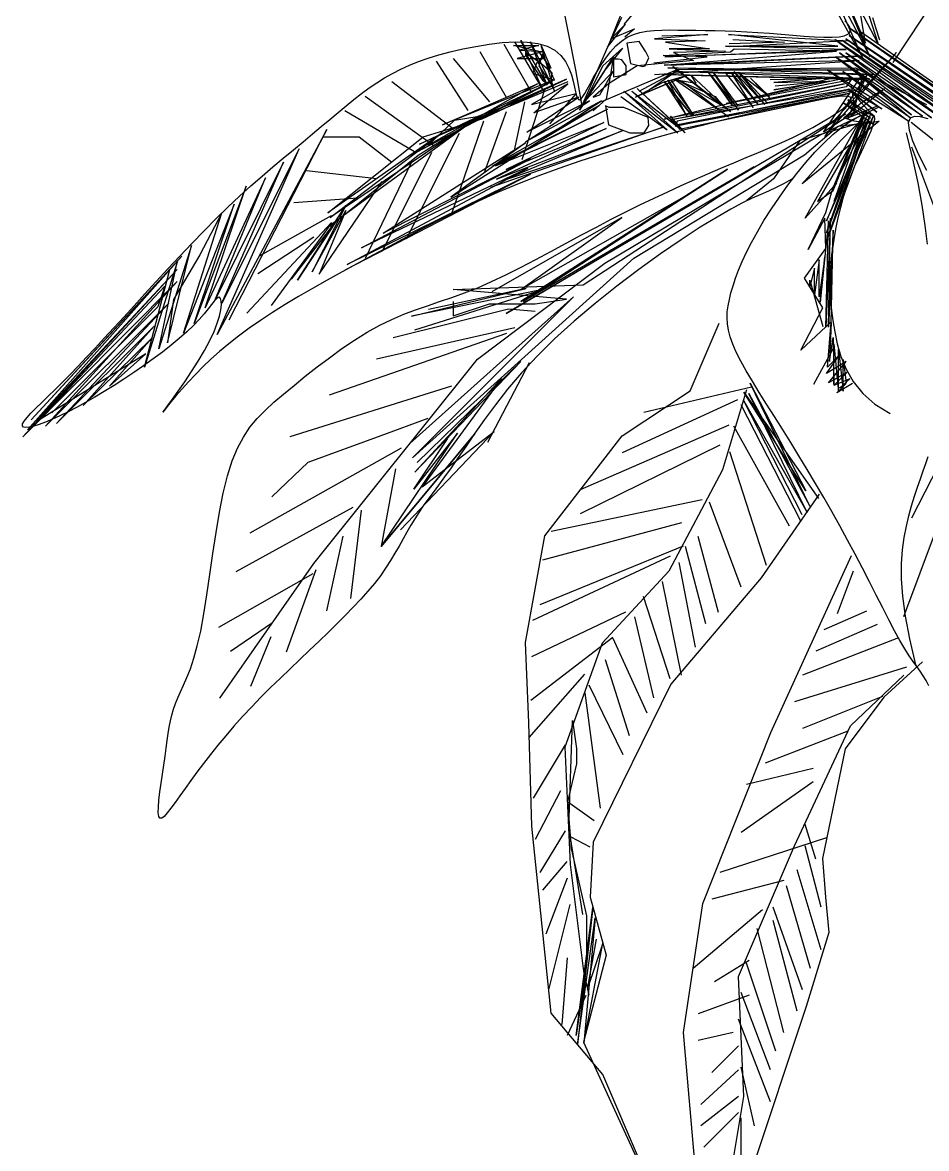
# Model space of a CAD drawing. Header units: millimetres. Extents: x 284148 to 331264, y 78716 to 101523.
# Drawn here: x 327438 to 328313, y 97485 to 98575 of the extents above; entities that cross this region are included whole.
import ezdxf

# ---------------------------------------------------------------- set-up
doc = ezdxf.new("R2010")
doc.units = ezdxf.units.MM

# ---------------------------------------------------------------- blocks, each defined once
blk = doc.blocks.new('A$C3C1D6319')
for p, q in [((722.7, 1275.6), (817.3, 1389.9)), ((953.8, 1242.9), (907.6, 1345.9)), ((907.6, 1345.9), (960.4, 1244.3)), ((960.4, 1244.3), (919.5, 1342)), ((919.5, 1342), (956.5, 1257.5)), ((956.5, 1257.5), (943.3, 1335.4)), ((943.3, 1335.4), (968.4, 1257.5)), ((655.7, 1330.5), (675.5, 1231.4)), ((709, 1258.9), (733.4, 1319.8)), ((904.9, 1330.1), (953.8, 1242.9)), ((983.2, 1238.6), (1042.2, 1327.9)), ((968.4, 1257.5), (940.6, 1310.3)), ((719.9, 1282.2), (706.4, 1253.6)), ((939.3, 1275.7), (936.3, 1278.9)), ((966.4, 1272.2), (963.5, 1282)), ((706.4, 1253.6), (723.9, 1275.8)), ((723.9, 1275.8), (709.6, 1261.6)), ((709.6, 1261.6), (732.6, 1271.1)), ((732.6, 1271.1), (723.1, 1263.1)), ((725.6, 1263.1), (731.6, 1265.9)), ((731.6, 1265.9), (737.9, 1267.8)), ((737.9, 1267.8), (744.6, 1269.1)), ((744.6, 1269.1), (751.6, 1269.8)), ((751.6, 1269.8), (759, 1270.1)), ((803.7, 1265.9), (752, 1261.7)), ((759, 1270.1), (766.7, 1270.2)), ((759.1, 1264.5), (803.7, 1265.9)), ((766.7, 1270.2), (774.7, 1270.1)), ((774.7, 1270.1), (783.2, 1270)), ((783.2, 1270), (792, 1269.9)), ((792, 1269.9), (801.1, 1269.8)), ((801.1, 1269.8), (810.6, 1269.7)), ((810.6, 1269.7), (820.5, 1269.4)), ((820.5, 1269.4), (830.7, 1269)), ((929.7, 1254.6), (823.5, 1265.9)), ((823.5, 1265.9), (941, 1259.6)), ((830.7, 1269), (841.3, 1268.5)), ((841.3, 1268.5), (852.2, 1267.8)), ((852.2, 1267.8), (863.5, 1267)), ((863.5, 1267), (874.8, 1266)), ((874.8, 1266), (886, 1265.1)), ((886, 1265.1), (896.7, 1264.2)), ((935.8, 1264.5), (939.3, 1266)), ((941.2, 1272.8), (939.3, 1275.7)), ((939.3, 1266), (941.3, 1267.9)), ((1184.1, 1105), (940.5, 1272.2)), ((940.5, 1272.2), (1188.8, 1098.3)), ((941.9, 1270.2), (941.2, 1272.8)), ((941.3, 1267.9), (941.9, 1270.2)), ((952.6, 1268.1), (1184.1, 1105)), ((970.2, 1260.3), (966.4, 1272.2)), ((566.2, 1251.8), (578.8, 1254.3)), ((578.8, 1254.3), (591.7, 1256.5)), ((591.7, 1256.5), (604.5, 1258)), ((604.5, 1258), (616.9, 1258.7)), ((606, 1256.4), (632.9, 1209.7)), ((639.9, 1249.4), (615.4, 1255.2)), ((615.4, 1255.2), (639.9, 1255.2)), ((616.5, 1258.7), (644.6, 1210.9)), ((616.9, 1258.7), (628.5, 1258.4)), ((639.9, 1255.2), (621.2, 1250.5)), ((644.6, 1210.9), (622.4, 1259.9)), ((622.4, 1259.9), (648.1, 1216.7)), ((628.5, 1258.4), (639, 1257.1)), ((648.1, 1216.7), (631.7, 1258.7)), ((631.7, 1258.7), (655.1, 1210.9)), ((639, 1257.1), (648.1, 1254.5)), ((655.1, 1210.9), (642.2, 1255.2)), ((642.2, 1255.2), (651.6, 1233)), ((648.1, 1254.5), (655.5, 1250.5)), ((681.6, 1196.4), (709, 1258.9)), ((709.4, 1249.1), (714.5, 1254.7)), ((714.5, 1254.7), (719.9, 1259.4)), ((719.9, 1259.4), (725.6, 1263.1)), ((737.2, 1258.9), (725.2, 1257.5)), ((725.2, 1257.5), (728.7, 1237.7)), ((743.6, 1249), (737.2, 1258.9)), ((752, 1261.7), (800.9, 1259.6)), ((800.9, 1259.6), (762.7, 1258.2)), ((762.7, 1258.2), (805.1, 1251.8)), ((937.5, 1251.1), (820.7, 1254.6)), ((820.7, 1254.6), (929.7, 1254.6)), ((878, 1258.2), (824.2, 1256.7)), ((941, 1259.6), (824.9, 1253.9)), ((827.8, 1261), (878, 1258.2)), ((896.7, 1264.2), (906.9, 1263.5)), ((906.9, 1263.5), (916.1, 1263.1)), ((916.1, 1263.1), (924.1, 1263.1)), ((924.1, 1263.1), (930.8, 1263.5)), ((1061, 1169.9), (926.5, 1260.8)), ((926.5, 1260.8), (1046.3, 1173.2)), ((930.8, 1263.5), (935.8, 1264.5)), ((1186.8, 1089.6), (933.9, 1260.1)), ((933.9, 1260.1), (1061, 1169.9)), ((1189.5, 1093.7), (937.2, 1261.5)), ((937.2, 1261.5), (1186.8, 1089.6)), ((1188.8, 1098.3), (940.5, 1264.8)), ((940.5, 1264.8), (1189.5, 1093.7)), ((532.8, 1242.8), (543.1, 1246)), ((543.1, 1246), (554.2, 1248.9)), ((554.2, 1248.9), (566.2, 1251.8)), ((582.7, 1249.4), (608.4, 1205)), ((644.6, 1249.4), (618.9, 1242.4)), ((621.2, 1250.5), (644.6, 1249.4)), ((643.4, 1236.5), (627, 1248.2)), ((627, 1248.2), (627, 1245.9)), ((627, 1245.9), (643.4, 1221.4)), ((651.6, 1233), (639.9, 1249.4)), ((643.4, 1247), (639.9, 1235.4)), ((655.1, 1221.4), (643.4, 1247)), ((655.5, 1250.5), (661.3, 1245.4)), ((661.3, 1245.4), (665.8, 1239.6)), ((679.2, 1192.4), (712.4, 1244)), ((701.8, 1235.5), (720.9, 1252.5)), ((720.9, 1252.5), (703.9, 1231.3)), ((704.7, 1243), (709.4, 1249.1)), ((712.4, 1244), (705.3, 1203)), ((742.8, 1235.5), (746.4, 1243.3)), ((746.4, 1243.3), (743.6, 1249)), ((751.3, 1238.4), (803, 1244)), ((760.5, 1245.4), (825.6, 1249)), ((803, 1244), (760.5, 1245.4)), ((761.2, 1236.2), (928.3, 1249.7)), ((948.1, 1244.7), (761.2, 1236.2)), ((762, 1244), (937.5, 1251.1)), ((928.3, 1249.7), (762, 1244)), ((805.1, 1251.8), (766.2, 1251.8)), ((766.2, 1251.8), (820.7, 1249.7)), ((766.9, 1236.2), (948.1, 1244.7)), ((820.7, 1249.7), (770.4, 1248.3)), ((770.4, 1248.3), (789.6, 1240.5)), ((825.6, 1249), (829.2, 1251.8)), ((829.2, 1251.8), (912, 1250.4)), ((916.9, 1167), (986.3, 1248.3)), ((986.3, 1248.3), (924.7, 1181.1)), ((1011.5, 1186.6), (927.2, 1244.1)), ((927.2, 1244.1), (1000.8, 1187.9)), ((1020.2, 1185.2), (931.2, 1248.1)), ((931.2, 1248.1), (1011.5, 1186.6)), ((1046.3, 1173.2), (937.2, 1248.1)), ((937.2, 1248.1), (1020.2, 1185.2)), ((506.1, 1232.2), (514.5, 1236)), ((514.5, 1236), (523.3, 1239.5)), ((523.3, 1239.5), (532.8, 1242.8)), ((540.6, 1240), (571, 1192.2)), ((557, 1242.4), (592, 1200.4)), ((618.9, 1242.4), (643.4, 1242.4)), ((637.6, 1237.7), (634, 1228.4)), ((643.4, 1242.4), (637.6, 1237.7)), ((639.9, 1235.4), (651.6, 1217.9)), ((652.7, 1228.4), (643.4, 1236.5)), ((665.8, 1239.6), (669.1, 1233.2)), ((669.1, 1233.2), (671.5, 1226.8)), ((685.5, 1202.3), (701.8, 1235.5)), ((696.3, 1230), (700.3, 1236.5)), ((700.3, 1236.5), (704.7, 1243)), ((735.1, 1235.5), (707.5, 1217.9)), ((716.7, 1241.9), (712.4, 1241.9)), ((712.4, 1241.9), (712.4, 1224.9)), ((720.2, 1241.2), (716.7, 1241.9)), ((724.4, 1235.5), (720.2, 1241.2)), ((724.4, 1227.1), (724.4, 1235.5)), ((728.7, 1237.7), (740.7, 1234.8)), ((789.6, 1240.5), (735.1, 1235.5)), ((740.7, 1234.8), (742.8, 1235.5)), ((752, 1227.1), (950.2, 1240.5)), ((964.4, 1227.1), (764.8, 1233.4)), ((764.8, 1233.4), (953.7, 1231.3)), ((950.2, 1240.5), (766.9, 1236.2)), ((825.6, 1191), (769.7, 1234.8)), ((769.7, 1234.8), (816.4, 1197.4)), ((774, 1232), (946.7, 1233.4)), ((1000.8, 1187.9), (933.2, 1240.7)), ((933.2, 1240.7), (1000.1, 1184.6)), ((946.7, 1233.4), (1015.3, 1198.1)), ((483, 1219.1), (490.5, 1223.8)), ((490.5, 1223.8), (498.1, 1228.1)), ((498.1, 1228.1), (506.1, 1232.2)), ((666.7, 1222.5), (524.3, 1159.5)), ((585, 1184), (666.7, 1222.5)), ((634, 1228.4), (655.1, 1221.4)), ((651.6, 1217.9), (652.7, 1228.4)), ((671.5, 1226.8), (673.2, 1220.6)), ((675.5, 1231.4), (681.6, 1196.4)), ((703.9, 1231.3), (679.2, 1192.4)), ((712.4, 1230.6), (685.5, 1202.3)), ((689.5, 1217.9), (692.7, 1223.7)), ((692.7, 1223.7), (696.3, 1230)), ((699, 1207.3), (712.4, 1230.6)), ((701.1, 1200.9), (774, 1232)), ((712.4, 1224.9), (724.4, 1227.1)), ((783.9, 1226.3), (733.6, 1205.1)), ((737.2, 1210.8), (774, 1230.6)), ((774, 1230.6), (742.1, 1208.7)), ((742.1, 1208.7), (783.9, 1226.3)), ((955.9, 1222.1), (759.8, 1227.1)), ((759.8, 1227.1), (960.1, 1222.8)), ((759.8, 1219.3), (783.9, 1226.3)), ((761.2, 1183.9), (926.1, 1224.2)), ((960.1, 1222.8), (770.4, 1229.9)), ((770.4, 1229.9), (964.4, 1227.1)), ((823.5, 1186), (771.2, 1222.1)), ((771.2, 1222.1), (792.4, 1218.6)), ((783.9, 1226.3), (955.9, 1222.1)), ((792.4, 1218.6), (787.4, 1226.3)), ((787.4, 1226.3), (825.6, 1191)), ((804.4, 1228.5), (827.1, 1197.4)), ((827.1, 1197.4), (806.5, 1226.3)), ((806.5, 1226.3), (833.4, 1192.4)), ((953.7, 1231.3), (808, 1231.3)), ((833.4, 1192.4), (808.7, 1229.2)), ((808.7, 1229.2), (832.7, 1196.7)), ((820, 1229.2), (847.6, 1195.2)), ((933.9, 1222.8), (821.4, 1198.8)), ((821.4, 1198.8), (942.4, 1222.1)), ((847.6, 1195.2), (827.1, 1227.8)), ((827.1, 1227.8), (852.5, 1198.1)), ((852.5, 1198.1), (829.2, 1229.9)), ((829.2, 1229.9), (858.9, 1198.1)), ((858.9, 1198.1), (833.4, 1229.2)), ((833.4, 1229.2), (861.7, 1198.8)), ((861.7, 1198.8), (834.8, 1227.8)), ((834.8, 1227.8), (863.2, 1205.8)), ((863.2, 1205.8), (844.8, 1223.5)), ((844.8, 1223.5), (864.6, 1203)), ((863.9, 1222.1), (920.5, 1223.5)), ((920.5, 1223.5), (867.4, 1219.3)), ((915.5, 1171.2), (953.7, 1227.8)), ((958, 1227.1), (916.9, 1167)), ((998.1, 1181.9), (919.1, 1231.4)), ((919.1, 1231.4), (972, 1193.9)), ((926.1, 1224.2), (933.9, 1222.8)), ((1000.1, 1184.6), (934.5, 1230)), ((934.5, 1230), (998.1, 1181.9)), ((942.4, 1222.1), (937.5, 1215)), ((938.9, 1183.9), (958, 1227.1)), ((953.7, 1227.8), (944.5, 1188.9)), ((468.2, 1208.6), (475.6, 1214)), ((475.6, 1214), (483, 1219.1)), ((497.4, 1220.2), (557, 1174.7)), ((516.1, 1149), (653.9, 1221.4)), ((652.7, 1220.2), (516.1, 1149)), ((524.3, 1159.5), (652.7, 1220.2)), ((638.7, 1217.9), (532.4, 1158.4)), ((653.9, 1221.4), (546.5, 1178.2)), ((546.5, 1178.2), (638.7, 1217.9)), ((573.6, 1180.6), (668.2, 1220.3)), ((645.7, 1213.2), (623.5, 1144.4)), ((667.9, 1217.9), (632.9, 1198)), ((635.2, 1189.9), (667.9, 1217.9)), ((643.4, 1221.4), (646.9, 1219)), ((673.2, 1220.6), (674.5, 1214.9)), ((674.5, 1214.9), (675.5, 1210.1)), ((684.4, 1208.7), (686.8, 1212.8)), ((686.8, 1212.8), (689.5, 1217.9)), ((707.5, 1217.9), (692.6, 1205.1)), ((764.1, 1173.3), (722.3, 1210.8)), ((722.3, 1210.8), (774.7, 1170.5)), ((774.7, 1170.5), (730.1, 1210.8)), ((730.1, 1210.8), (777.5, 1174)), ((733.6, 1205.1), (759.8, 1219.3)), ((777.5, 1174), (735.1, 1213.6)), ((735.1, 1213.6), (781.8, 1170.5)), ((761.2, 1220.7), (788.8, 1186.8)), ((936, 1217.9), (761.2, 1183.9)), ((788.8, 1186.8), (762, 1219.3)), ((762, 1219.3), (783.2, 1186.8)), ((783.2, 1186.8), (764.8, 1221.4)), ((764.8, 1221.4), (789.6, 1187.5)), ((767.6, 1183.2), (936, 1217.9)), ((941.7, 1212.9), (767.6, 1183.2)), ((789.6, 1187.5), (768.3, 1221.4)), ((771.9, 1176.9), (941.7, 1212.9)), ((772.6, 1178.3), (948.1, 1212.2)), ((937.5, 1215), (774, 1181.8)), ((816.4, 1197.4), (774.7, 1221.4)), ((774.7, 1221.4), (810.8, 1205.8)), ((778.9, 1220.7), (823.5, 1186)), ((867.4, 1219.3), (921.9, 1220.7)), ((921.9, 1220.7), (867.4, 1212.2)), ((867.4, 1212.2), (908.4, 1219.3)), ((908.4, 1219.3), (868.8, 1215.7)), ((972, 1193.9), (939.2, 1212.7)), ((939.2, 1212.7), (967.3, 1190.6)), ((974.7, 1213.3), (941.9, 1185.9)), ((942.4, 1217.2), (946, 1191)), ((967.3, 1190.6), (942.6, 1210.7)), ((942.6, 1210.7), (964.6, 1185.9)), ((952.6, 1200), (974.7, 1213.3)), ((453.2, 1196.7), (460.7, 1202.8)), ((460.7, 1202.8), (468.2, 1208.6)), ((471.7, 1206.2), (538.3, 1158.4)), ((580.3, 1186.4), (632.9, 1206.2)), ((625.9, 1200.4), (616.5, 1154.9)), ((700.6, 1201.5), (627, 1161.9)), ((627, 1161.9), (688.9, 1201.5)), ((628.2, 1171.2), (678.4, 1205)), ((688.9, 1201.5), (628.2, 1171.2)), ((632.9, 1198), (676.1, 1208.5)), ((678.4, 1205), (635.2, 1189.9)), ((637.6, 1160.7), (700.6, 1201.5)), ((676.1, 1208.5), (650.4, 1179.4)), ((675.5, 1210.1), (676.4, 1206.5)), ((676.4, 1206.5), (677.3, 1204.1)), ((677.3, 1204.1), (678.3, 1202.8)), ((678.3, 1202.8), (679.5, 1202.6)), ((679.5, 1202.6), (680.9, 1203.6)), ((680.9, 1203.6), (682.5, 1205.6)), ((682.5, 1205.6), (684.4, 1208.7)), ((692.6, 1205.1), (699, 1207.3)), ((705.3, 1203), (692.6, 1191.7)), ((719.5, 1205.8), (764.1, 1173.3)), ((940.3, 1208.7), (771.9, 1176.9)), ((776.1, 1174), (940.3, 1208.7)), ((810.8, 1205.8), (815.7, 1199.5)), ((896.7, 1200.1), (885.3, 1197.8)), ((907, 1202.1), (896.7, 1200.1)), ((916.2, 1203.7), (907, 1202.1)), ((924.2, 1204.9), (916.2, 1203.7)), ((930.8, 1205.7), (924.2, 1204.9)), ((936.1, 1205.9), (930.8, 1205.7)), ((935.2, 1185.2), (952.6, 1200)), ((939.9, 1205.6), (936.1, 1205.9)), ((938.6, 1197.5), (941.4, 1200.5)), ((964.6, 1185.9), (939.2, 1202.6)), ((939.2, 1202.6), (961.3, 1184.6)), ((942.1, 1204.6), (939.9, 1205.6)), ((941.4, 1200.5), (942.6, 1202.9)), ((942.6, 1202.9), (942.1, 1204.6)), ((437.5, 1183.6), (445.5, 1190.3)), ((445.5, 1190.3), (453.2, 1196.7)), ((451.9, 1192.2), (519.6, 1152.5)), ((608.4, 1191), (587.3, 1132.7)), ((698.3, 1196.9), (595.5, 1138.5)), ((595.5, 1138.5), (706.5, 1193.4)), ((706.5, 1193.4), (597.8, 1138.5)), ((937, 1188.8), (608.4, 995.5)), ((637.6, 1160.7), (698.3, 1196.9)), ((683, 1023.4), (937, 1188.8)), ((704.6, 1196.7), (707.5, 1178.3)), ((708.2, 1195.2), (704.6, 1196.7)), ((722.3, 1195.2), (708.2, 1195.2)), ((745.7, 1185.3), (722.3, 1195.2)), ((845.3, 1189.2), (830, 1185.7)), ((859.6, 1192.4), (845.3, 1189.2)), ((873, 1195.3), (859.6, 1192.4)), ((885.3, 1197.8), (873, 1195.3)), ((911.4, 1167.8), (969.7, 1195.7)), ((946, 1191), (915.5, 1171.2)), ((921.8, 1185.3), (928.6, 1189.8)), ((924.9, 1114.8), (956.3, 1190.9)), ((956.3, 1190.9), (925.8, 1104.1)), ((928.6, 1189.8), (934.3, 1193.8)), ((934.3, 1193.8), (938.6, 1197.5)), ((961.3, 1184.6), (935.2, 1199.3)), ((935.2, 1199.3), (963.3, 1179.2)), ((944.5, 1188.9), (938.9, 1183.9)), ((941.9, 1185.9), (968, 1196.6)), ((954.1, 1188.1), (959, 1189.3)), ((959, 1189.3), (962.6, 1189)), ((962.6, 1189), (964.6, 1187.1)), ((429.2, 1176.6), (437.5, 1183.6)), ((582.7, 1186.4), (437.8, 1088.4)), ((438.1, 1081.5), (573.6, 1180.6)), ((523.1, 1149), (582.7, 1186.4)), ((527.8, 1166.5), (585, 1184)), ((532.4, 1158.4), (558.1, 1182.9)), ((586.2, 1181.7), (555.8, 1093)), ((558.1, 1182.9), (580.3, 1186.4)), ((597.8, 1138.5), (703, 1180.5)), ((703, 1180.5), (608.4, 1135)), ((707.5, 1178.3), (728, 1170.5)), ((746.4, 1177.6), (745.7, 1185.3)), ((781.8, 1170.5), (767.6, 1186.8)), ((767.6, 1186.8), (776.1, 1174)), ((774, 1181.8), (772.6, 1178.3)), ((813.8, 1181.7), (796.7, 1177.4)), ((830, 1185.7), (813.8, 1181.7)), ((948.7, 1179.4), (892.7, 1163.1)), ((969.7, 1181.8), (895.1, 1121.2)), ((898, 1087.9), (952.7, 1185.6)), ((905.3, 1175.8), (914, 1180.7)), ((957.2, 1185.6), (909.7, 1104.1)), ((914, 1180.7), (921.8, 1185.3)), ((960.8, 1187.4), (918.7, 1085.2)), ((918.7, 1085.2), (963.5, 1185.6)), ((963.5, 1185.6), (918.7, 1065.5)), ((918.7, 1073.6), (957.2, 1185.6)), ((918.7, 1065.5), (959.9, 1184.7)), ((959.9, 1184.7), (918.7, 1073.6)), ((925.8, 1119.3), (960.8, 1187.4)), ((952.7, 1185.6), (925.8, 1119.3)), ((930, 1177.1), (969.7, 1181.8)), ((932.4, 1163.1), (948.7, 1179.4)), ((933.2, 1175.8), (941, 1181.3)), ((945.2, 1181.9), (935.2, 1185.2)), ((941, 1181.3), (948, 1185.4)), ((963.3, 1179.2), (945.2, 1181.9)), ((948, 1185.4), (954.1, 1188.1)), ((963.8, 1178.5), (961.5, 1172.3)), ((964.9, 1183.5), (963.8, 1178.5)), ((964.6, 1187.1), (964.9, 1183.5)), ((999.5, 1184.6), (997.7, 1180.2)), ((997.7, 1180.2), (998.5, 1173)), ((1003.5, 1186.4), (999.5, 1184.6)), ((1137.3, 1071), (1000.7, 1180.5)), ((1009.5, 1186.1), (1003.5, 1186.4)), ((1017, 1184.1), (1009.5, 1186.1)), ((434.6, 1173.6), (328.4, 975.3)), ((340, 989.3), (434.6, 1173.6)), ((411.6, 1161.9), (420.6, 1169.4)), ((420.6, 1169.4), (429.2, 1176.6)), ((544.1, 1168.9), (435.5, 1093)), ((437.8, 1088.4), (544.1, 1168.9)), ((562.8, 1170), (511.4, 1067.4)), ((760.2, 1175.9), (593.2, 1117.5)), ((705.3, 1174.7), (599, 1125.7)), ((599, 1125.7), (720.5, 1172.4)), ((604.9, 1124.5), (760.2, 1175.9)), ((720.5, 1172.4), (604.9, 1124.5)), ((608.4, 1135), (705.3, 1174.7)), ((703.9, 1044.4), (911.4, 1167.8)), ((728, 1170.5), (742.1, 1170.5)), ((759.9, 1167.6), (740.4, 1162)), ((742.1, 1170.5), (746.4, 1177.6)), ((778.8, 1172.7), (759.9, 1167.6)), ((796.7, 1177.4), (778.8, 1172.7)), ((885.8, 1166.1), (895.8, 1170.9)), ((895.8, 1170.9), (905.3, 1175.8)), ((897.4, 1149.2), (930, 1177.1)), ((916.2, 1161), (924.8, 1169)), ((924.8, 1169), (933.2, 1175.8)), ((961.5, 1172.3), (958.2, 1164.9)), ((1002.2, 1145.5), (995.9, 1170.4)), ((998.5, 1173), (1002, 1162.7)), ((402.2, 1154.2), (411.6, 1161.9)), ((430.8, 1166.5), (465.9, 1166.5)), ((435.5, 1093), (527.8, 1166.5)), ((465.9, 1166.5), (497.4, 1142)), ((489.2, 1073.2), (627, 1160.7)), ((627, 1160.7), (554.6, 1108.2)), ((554.6, 1108.2), (637.6, 1160.7)), ((720.4, 1156.1), (700.1, 1149.7)), ((740.4, 1162), (720.4, 1156.1)), ((852.7, 1151.5), (864.1, 1156.4)), ((864.1, 1156.4), (875.2, 1161.2)), ((892.7, 1163.1), (867.1, 1125.9)), ((875.2, 1161.2), (885.8, 1166.1)), ((895.1, 1121.2), (932.4, 1163.1)), ((907.3, 1151.9), (916.2, 1161)), ((954.3, 1156.6), (950.1, 1147.6)), ((958.2, 1164.9), (954.3, 1156.6)), ((1050.4, 1024.8), (1001.3, 1156.6)), ((1002, 1162.7), (1007.8, 1149.6)), ((328.4, 975.3), (407.8, 1155)), ((407.8, 1155), (333, 1005.6)), ((382.3, 1137.5), (392.4, 1146.1)), ((392.4, 1146.1), (402.2, 1154.2)), ((437.8, 1080.2), (523.1, 1149)), ((468.2, 1059.2), (631.7, 1145.5)), ((535.9, 1151.4), (488.1, 1055.7)), ((631.7, 1145.5), (489.2, 1073.2)), ((700.1, 1149.7), (679.6, 1143)), ((731.9, 1049), (897.4, 1149.2)), ((828.7, 1141.4), (840.8, 1146.5)), ((840.8, 1146.5), (852.7, 1151.5)), ((898.4, 1141.8), (907.3, 1151.9)), ((950.1, 1147.6), (945.8, 1138.1)), ((1007.2, 1122.2), (1002.2, 1145.5)), ((1007.8, 1149.6), (1015.4, 1134.4)), ((392.6, 1142.1), (326, 1008)), ((333, 1005.6), (392.6, 1142.1)), ((371.8, 1128.6), (382.3, 1137.5)), ((454.2, 1042.9), (629.4, 1136.2)), ((629.4, 1136.2), (468.2, 1059.2)), ((516.1, 1140.9), (471.7, 1048.7)), ((608.4, 995.5), (848.5, 1137.5)), ((822.8, 1135.2), (622.4, 1007.1)), ((848.5, 1137.5), (624.7, 1007.1)), ((624.7, 1007.1), (822.8, 1135.2)), ((659.2, 1135.9), (639, 1128.5)), ((679.6, 1143), (659.2, 1135.9)), ((803.6, 1130.9), (816.2, 1136.2)), ((816.2, 1136.2), (828.7, 1141.4)), ((889.7, 1131.1), (898.4, 1141.8)), ((945.8, 1138.1), (941.7, 1128.3)), ((375.1, 1127), (316.7, 1001)), ((326, 1008), (375.1, 1127)), ((361, 1119.1), (371.8, 1128.6)), ((415, 1133.9), (483, 1126.2)), ((427.3, 1033.5), (488.1, 1123.4)), ((453, 1038.2), (631.7, 1130.4)), ((631.7, 1130.4), (454.2, 1042.9)), ((639, 1128.5), (619.2, 1120.7)), ((777.9, 1119.5), (790.9, 1125.3)), ((790.9, 1125.3), (803.6, 1130.9)), ((867.1, 1125.9), (841.5, 1104.9)), ((886.5, 1126.7), (877.7, 1121.6)), ((881.1, 1119.8), (889.7, 1131.1)), ((941.7, 1128.3), (938, 1118.2)), ((356.4, 1118.8), (306.2, 985.8)), ((316.7, 1001), (356.4, 1118.8)), ((350, 1109.1), (361, 1119.1)), ((600, 1112.7), (581.4, 1104.3)), ((619.2, 1120.7), (600, 1112.7)), ((751.5, 1107.2), (764.8, 1113.5)), ((764.8, 1113.5), (777.9, 1119.5)), ((862.5, 1114.1), (854.9, 1110.9)), ((869.9, 1117.5), (862.5, 1114.1)), ((877.7, 1121.6), (869.9, 1117.5)), ((872.9, 1108.3), (881.1, 1119.8)), ((928.5, 1122), (898, 1087.9)), ((909.7, 1104.1), (924.9, 1114.8)), ((917.8, 1093.3), (924, 1114.8)), ((924, 1114.8), (928.5, 1122)), ((938, 1118.2), (934.8, 1108.2)), ((1011.2, 1100.6), (1007.2, 1122.2)), ((338.7, 1098.5), (350, 1109.1)), ((402.6, 1103), (464.5, 1107.6)), ((581.4, 1104.3), (563.3, 1095.8)), ((622.4, 1007.1), (778.5, 1107.3)), ((778.5, 1107.3), (622.4, 1018.8)), ((737.9, 1100.7), (751.5, 1107.2)), ((837.2, 1102.7), (826, 1096.7)), ((846.7, 1107.2), (837.2, 1102.7)), ((854.9, 1110.9), (846.7, 1107.2)), ((865.2, 1096.8), (872.9, 1108.3)), ((934.8, 1108.2), (932, 1098.2)), ((344.7, 1101.3), (295.7, 976.5)), ((295.7, 976.5), (333, 1093.1)), ((306.2, 985.8), (344.7, 1101.3)), ((333, 1093.1), (311.7, 1052.2)), ((327.2, 1087.2), (338.7, 1098.5)), ((369.4, 1051.3), (439, 1090.6)), ((406.3, 1027.7), (453, 1100)), ((453, 1100), (420.3, 1035.9)), ((420.3, 1035.9), (453, 1095.4)), ((453, 1095.4), (427.3, 1033.5)), ((563.3, 1095.8), (545.7, 1087.1)), ((710.1, 1086.8), (724.1, 1093.9)), ((724.1, 1093.9), (737.9, 1100.7)), ((826, 1096.7), (812.5, 1089)), ((858, 1085.5), (865.2, 1096.8)), ((900.7, 1057.5), (917.8, 1093.3)), ((932, 1098.2), (929.6, 1088.3)), ((1014.2, 1080.8), (1011.2, 1100.6)), ((315.6, 1075.5), (327.2, 1087.2)), ((357, 995.7), (439, 1083.7)), ((380.9, 1003.3), (438.1, 1081.5)), ((400.5, 1028.9), (443.7, 1084.9)), ((443.7, 1084.9), (406.3, 1027.7)), ((545.7, 1087.1), (528.6, 1078.4)), ((720.3, 1088.6), (594.4, 1016.4)), ((622.4, 1018.8), (720.3, 1088.6)), ((695.8, 1079.3), (710.1, 1086.8)), ((812.5, 1089), (796.3, 1079)), ((851.6, 1074.7), (858, 1085.5)), ((916.9, 1087.9), (900.7, 1057.5)), ((920.5, 1085.2), (912.4, 1006.4)), ((917.8, 1058.4), (916.9, 1087.9)), ((922.3, 1087.9), (917.8, 982.2)), ((917.8, 982.2), (920.5, 1085.2)), ((920.5, 982.2), (922.3, 1087.9)), ((929.6, 1088.3), (927.6, 1078.7)), ((1016.5, 1062.8), (1014.2, 1080.8)), ((303.9, 1063.4), (315.6, 1075.5)), ((367.9, 1034.3), (422, 1069.8)), ((511.9, 1069.6), (495.7, 1060.9)), ((528.6, 1078.4), (511.9, 1069.6)), ((666.4, 1063.6), (681.2, 1071.6)), ((681.2, 1071.6), (695.8, 1079.3)), ((796.3, 1079), (777.9, 1066.9)), ((845.9, 1064.4), (851.6, 1074.7)), ((924.9, 1076.3), (920.5, 982.2)), ((923.1, 985.8), (924.9, 1076.3)), ((925.9, 1069.4), (924.6, 1060.6)), ((927.6, 1078.7), (925.9, 1069.4)), ((303.5, 1061.5), (272, 961.2)), ((280.2, 967), (303.5, 1061.5)), ((292.2, 1051.1), (303.9, 1063.4)), ((495.7, 1060.9), (479.9, 1052.4)), ((651.6, 1055.7), (666.4, 1063.6)), ((777.9, 1066.9), (757.9, 1053.2)), ((841, 1054.9), (845.9, 1064.4)), ((897.1, 1029.7), (917.8, 1058.4)), ((924.6, 1060.6), (923.4, 1052.3)), ((294.2, 1051), (144.7, 883)), ((148.2, 892.4), (294.2, 1051)), ((280.7, 1038.8), (292.2, 1051.1)), ((311.7, 1052.2), (286, 1009)), ((479.9, 1052.4), (464.4, 1044)), ((517.5, 855.8), (731.9, 1049)), ((622.3, 1040.2), (636.9, 1047.8)), ((636.9, 1047.8), (651.6, 1055.7)), ((757.9, 1053.2), (736.9, 1038.1)), ((836.8, 1045.9), (841, 1054.9)), ((911.5, 1047.6), (907, 1013.6)), ((916.9, 1050.3), (911.5, 1011.8)), ((911.5, 1011.8), (911.5, 1047.6)), ((912.4, 1006.4), (916.9, 1050.3)), ((923.4, 1052.3), (922.6, 1044.5)), ((289.5, 1038.2), (140, 876)), ((144.7, 883), (289.5, 1038.2)), ((282.5, 1038.2), (148.2, 892.4)), ((289.5, 1045.2), (258, 943.7)), ((258, 943.7), (282.5, 1038.2)), ((269.4, 1026.5), (280.7, 1038.8)), ((272, 961.2), (289.5, 1045.2)), ((464.4, 1044), (449.4, 1035.8)), ((580.4, 951.2), (703.9, 1044.4)), ((607.9, 1033), (622.3, 1040.2)), ((736.9, 1038.1), (715.6, 1022)), ((830.4, 1029.7), (833.3, 1037.6)), ((833.3, 1037.6), (836.8, 1045.9)), ((907, 1039.6), (902.5, 1021.7)), ((907, 1013.6), (907, 1039.6)), ((922, 1037.2), (921.7, 1030.1)), ((922.6, 1044.5), (922, 1037.2)), ((140, 876), (289.5, 1026.5)), ((289.5, 1026.5), (162.2, 886.5)), ((258.4, 1014.6), (269.4, 1026.5)), ((434.8, 1027.7), (420.7, 1019.8)), ((449.4, 1035.8), (434.8, 1027.7)), ((580.7, 1020.5), (594, 1026.4)), ((594, 1026.4), (607.9, 1033)), ((828, 1022.4), (830.4, 1029.7)), ((915.1, 1001.1), (897.1, 1029.7)), ((902.5, 1021.7), (902.5, 1027.9)), ((902.5, 1027.9), (915.1, 983.1)), ((921.7, 1030.1), (921.7, 1022.9)), ((156.4, 892.4), (277.8, 1021.9)), ((247.9, 1003), (258.4, 1014.6)), ((277.8, 1021.9), (270.8, 1002)), ((420.7, 1019.8), (407.2, 1012)), ((516.5, 992.8), (627.5, 1019.9)), ((643.8, 1018.9), (516.5, 992.8)), ((519.8, 979.7), (643.8, 1018.9)), ((627.5, 1019.9), (532.9, 999.3)), ((555.6, 1011), (567.9, 1015.5)), ((557.1, 1018.8), (683, 1023.4)), ((666.6, 1009.5), (557.1, 1018.8)), ((567.9, 1015.5), (580.7, 1020.5)), ((715.6, 1022), (694.4, 1005.3)), ((824.5, 1009.1), (826, 1015.5)), ((826, 1015.5), (828, 1022.4)), ((921.7, 1022.9), (921.9, 1015.4)), ((921.9, 1015.4), (922.5, 1007.3)), ((162.2, 886.5), (281.4, 1005.5)), ((281.4, 1005.5), (172.7, 888.9)), ((286, 1009), (280.2, 967)), ((322.9, 1004.1), (319.6, 1000)), ((325.6, 1007.4), (322.9, 1004.1)), ((327.7, 1009.8), (325.6, 1007.4)), ((329.4, 1011.1), (327.7, 1009.8)), ((330.7, 1011.2), (329.4, 1011.1)), ((331.7, 1010), (330.7, 1011.2)), ((332.3, 1007.6), (331.7, 1010)), ((331.8, 999), (332.4, 1003.9)), ((332.4, 1003.9), (332.3, 1007.6)), ((394.2, 1004.2), (381.9, 996.5)), ((407.2, 1012), (394.2, 1004.2)), ((515.1, 869.7), (673.6, 1011.8)), ((673.6, 1011.8), (517.5, 855.8)), ((532.1, 1003.1), (543.7, 1007)), ((543.7, 1007), (555.6, 1011)), ((557.1, 1007.1), (557.1, 993.2)), ((557.1, 993.2), (592, 1004.8)), ((592, 1004.8), (636.3, 1004.8)), ((636.3, 1004.8), (666.6, 1009.5)), ((694.4, 1005.3), (674, 988.2)), ((823.3, 1003), (824.5, 1009.1)), ((922.5, 1007.3), (923.5, 998.6)), ((270.8, 1002), (168.1, 899.4)), ((237.8, 992), (247.9, 1003)), ((315.7, 995.1), (311, 989.7)), ((319.6, 1000), (315.7, 995.1)), ((328.4, 986.1), (330.6, 993.1)), ((330.6, 993.1), (331.8, 999)), ((381.9, 996.5), (370.3, 988.9)), ((497.6, 989.8), (509.1, 994.8)), ((498.8, 972.2), (610.7, 1000.1)), ((509.1, 994.8), (520.6, 999.1)), ((520.6, 999.1), (532.1, 1003.1)), ((610.7, 1000.1), (636.3, 997.8)), ((822.3, 991.4), (822.5, 997.2)), ((822.5, 997.2), (823.3, 1003)), ((893.6, 959.9), (915.1, 1001.1)), ((923.5, 998.6), (924.8, 988.8)), ((172.7, 888.9), (267.3, 983.4)), ((267.3, 983.4), (198.4, 906.4)), ((228.2, 981.5), (237.8, 992)), ((305.4, 983.9), (299, 977.7)), ((311, 989.7), (305.4, 983.9)), ((325.4, 978.2), (328.4, 986.1)), ((370.3, 988.9), (359.3, 981.2)), ((473.8, 977.3), (485.8, 984.1)), ((482.8, 951.5), (616.6, 981.9)), ((485.8, 984.1), (497.6, 989.8)), ((674, 988.2), (655.1, 971.1)), ((786.4, 920.6), (814.6, 986.2)), ((822.6, 985.5), (822.3, 991.4)), ((823.6, 979.4), (822.6, 985.5)), ((923.1, 987.6), (893.6, 959.9)), ((919.6, 943.7), (923.1, 986.7)), ((923.1, 986.7), (921.4, 949.1)), ((924.8, 988.8), (926.5, 977.9)), ((198.4, 906.4), (265, 971.7)), ((210.2, 962), (219, 971.5)), ((219, 971.5), (228.2, 981.5)), ((265, 971.7), (224.1, 925)), ((291.7, 971.4), (283.8, 964.8)), ((299, 977.7), (291.7, 971.4)), ((321.2, 969.3), (325.4, 978.2)), ((349.1, 973.6), (339.6, 966.1)), ((359.3, 981.2), (349.1, 973.6)), ((437.1, 916.7), (609, 976.5)), ((461.5, 969.7), (473.8, 977.3)), ((655.1, 971.1), (638.2, 954.3)), ((825.3, 972.9), (823.6, 979.4)), ((827.8, 965.9), (825.3, 972.9)), ((921.4, 949.1), (924.9, 972.4)), ((924.9, 972.4), (925.8, 926.7)), ((926.5, 977.9), (928.9, 966.1)), ((201.8, 953.1), (210.2, 962)), ((283.8, 964.8), (275.3, 958.2)), ((316, 959.6), (321.2, 969.3)), ((339.6, 966.1), (330.6, 958.6)), ((437.1, 952.7), (449.2, 961.5)), ((449.2, 961.5), (461.5, 969.7)), ((831.2, 958.1), (827.8, 965.9)), ((924.9, 961.6), (906.1, 926.7)), ((925.8, 926.7), (925.8, 966.1)), ((925.8, 966.1), (930.3, 919.5)), ((928.9, 966.1), (932.5, 953.9)), ((930.3, 919.5), (930.3, 960.7)), ((930.3, 960.7), (934.8, 920.4)), ((259.2, 956.5), (156.4, 892.4)), ((193.8, 944.6), (201.8, 953.1)), ((224.1, 925), (259.2, 956.5)), ((266.3, 951.5), (257, 944.8)), ((275.3, 958.2), (266.3, 951.5)), ((303.5, 939.3), (310, 949.5)), ((310, 949.5), (316, 959.6)), ((322.3, 951.2), (314.5, 943.8)), ((330.6, 958.6), (322.3, 951.2)), ((421.9, 753.3), (580.4, 951.2)), ((425.2, 943.8), (437.1, 952.7)), ((622.4, 948.9), (519.8, 841.8)), ((522.1, 851.1), (622.4, 948.9)), ((638.2, 954.3), (623.1, 938)), ((835.6, 949.4), (831.2, 958.1)), ((840.9, 940), (835.6, 949.4)), ((918.7, 937.5), (931.2, 955.4)), ((937.5, 949.1), (918.7, 937.5)), ((931.2, 955.4), (919.6, 943.7)), ((920.5, 928.5), (937.5, 949.1)), ((932.5, 953.9), (937.5, 941.6)), ((934.8, 920.4), (934.8, 950.9)), ((934.8, 950.9), (937.5, 928.5)), ((186, 936.6), (193.8, 944.6)), ((247.6, 938.3), (238, 931.9)), ((257, 944.8), (247.6, 938.3)), ((296.9, 929.5), (303.5, 939.3)), ((314.5, 943.8), (307.3, 936.6)), ((413.7, 934.8), (425.2, 943.8)), ((590.5, 871), (630.8, 948.2)), ((623.1, 938), (609.7, 922.2)), ((846.8, 929.9), (840.9, 940)), ((938.4, 938.4), (920.5, 928.5)), ((925.8, 925.8), (938.4, 938.4)), ((937.5, 941.6), (944.5, 929.6)), ((171.4, 922), (178.6, 929.1)), ((178.6, 929.1), (186, 936.6)), ((238, 931.9), (228.5, 925.8)), ((290.7, 920.4), (296.9, 929.5)), ((300.5, 929.5), (294.3, 922.6)), ((307.3, 936.6), (300.5, 929.5)), ((402.8, 925.9), (413.7, 934.8)), ((519.8, 841.8), (603.7, 932.6)), ((603.7, 932.6), (526.8, 827.8)), ((902.3, 809), (844.6, 928)), ((844.6, 928), (898.7, 823.7)), ((853.4, 919), (846.8, 929.9)), ((941.1, 932.1), (925.8, 925.8)), ((943.8, 927.6), (928.5, 918.6)), ((928.5, 918.6), (937.5, 927.6)), ((931.2, 923.1), (941.1, 932.1)), ((937.5, 927.6), (931.2, 923.1)), ((944.5, 929.6), (953.7, 918.1)), ((1001.3, 797.5), (1071.1, 934.4)), ((164.6, 915.4), (171.4, 922)), ((219, 920), (209.8, 914.5)), ((228.5, 925.8), (219, 920)), ((288.7, 916.1), (283.9, 910.4)), ((285.1, 912.5), (290.7, 920.4)), ((294.3, 922.6), (288.7, 916.1)), ((383.2, 909.5), (392.6, 917.5)), ((392.6, 917.5), (402.8, 925.9)), ((399.1, 876.5), (555.7, 925.4)), ((609.7, 922.2), (597.8, 907.1)), ((720.8, 876.9), (786.4, 920.6)), ((845.9, 924.3), (741.5, 899.8)), ((841, 921.5), (817.7, 844)), ((898.7, 823.7), (838.5, 919.4)), ((838.5, 919.4), (910.9, 816.4)), ((899.9, 802.9), (843.4, 918.2)), ((843.4, 918.2), (902.3, 809)), ((860.6, 907.6), (853.4, 919)), ((953.7, 918.1), (965.4, 907.8)), ((152.8, 903.8), (158.4, 909.3)), ((158.4, 909.3), (164.6, 915.4)), ((200.8, 909.4), (192.1, 904.6)), ((209.8, 914.5), (200.8, 909.4)), ((277.3, 902), (280.5, 906.3)), ((280, 905.6), (277.3, 902)), ((283.9, 910.4), (280, 905.6)), ((280.5, 906.3), (285.1, 912.5)), ((374.7, 901.7), (383.2, 909.5)), ((597.8, 907.1), (587.2, 892.9)), ((832.4, 912), (720.6, 860.5)), ((893.8, 794.3), (836, 907.1)), ((895, 800.4), (838.5, 910.8)), ((838.5, 910.8), (899.9, 802.9)), ((868.1, 895.7), (860.6, 907.6)), ((965.4, 907.8), (980.2, 898.7)), ((141.5, 891.3), (144.2, 894.8)), ((144.2, 894.8), (148, 899)), ((148, 899), (152.8, 903.8)), ((176, 896.5), (168.7, 893.1)), ((183.9, 900.3), (176, 896.5)), ((192.1, 904.6), (183.9, 900.3)), ((275.7, 900), (277.3, 902)), ((275.8, 900.1), (275.7, 900)), ((277.3, 902), (275.8, 900.1)), ((367, 893.8), (374.7, 901.7)), ((487.2, 877.5), (532.8, 894.3)), ((875.9, 883.4), (868.1, 895.7)), ((993.5, 702), (1068.5, 903.4)), ((139.8, 886.7), (139.9, 888.6)), ((140.9, 885.6), (139.8, 886.7)), ((139.9, 888.6), (141.5, 891.3)), ((143.1, 885.2), (140.9, 885.6)), ((146.5, 885.5), (143.1, 885.2)), ((150.8, 886.5), (146.5, 885.5)), ((156, 888.1), (150.8, 886.5)), ((162, 890.3), (156, 888.1)), ((168.7, 893.1), (162, 890.3)), ((353.7, 875.9), (360, 885.3)), ((360, 885.3), (367, 893.8)), ((587.2, 892.9), (577.9, 879.5)), ((823.8, 887.5), (680.1, 824.9)), ((882.7, 789.4), (828.7, 886.3)), ((348, 865.2), (353.7, 875.9)), ((416.5, 851.5), (487.2, 877.5)), ((487.2, 770), (561.2, 879.7)), ((487.2, 770), (577.5, 878.7)), ((577.5, 878.7), (487.2, 770)), ((596.7, 881.4), (505.8, 785.9)), ((561.2, 879.7), (518.7, 825.4)), ((518.7, 825.4), (551.4, 874.3)), ((526.8, 827.8), (596.7, 881.4)), ((577.9, 879.5), (569.5, 867.2)), ((645.8, 780.1), (720.8, 876.9)), ((883.9, 870.6), (875.9, 883.4)), ((342.9, 852.8), (348, 865.2)), ((360.2, 783), (506.8, 865.5)), ((569.5, 867.2), (561.9, 856.1)), ((815.2, 867.9), (680.1, 801.6)), ((860.6, 751.3), (825, 861.7)), ((891.9, 857.6), (883.9, 870.6)), ((338.4, 838.4), (342.9, 852.8)), ((381.2, 818.1), (416.5, 851.5)), ((561.9, 856.1), (555, 846.1)), ((899.9, 844.4), (891.9, 857.6)), ((1014.9, 850.3), (1017.2, 857.1)), ((501.2, 845), (487.2, 769.7)), ((555, 846.1), (548.6, 837.3)), ((817.7, 844), (766, 745.9)), ((907.9, 830.9), (899.9, 844.4)), ((1009.6, 835.3), (1012.3, 843)), ((1012.3, 843), (1014.9, 850.3)), ((334.3, 821.6), (338.4, 838.4)), ((542.8, 829.3), (537.5, 822.1)), ((548.6, 837.3), (542.8, 829.3)), ((915.9, 817.3), (907.9, 830.9)), ((1006.7, 827.2), (1009.6, 835.3)), ((330.7, 803.1), (334.3, 821.6)), ((537.5, 822.1), (532.5, 815.4)), ((911.5, 820.7), (855.2, 739.5)), ((1001, 809.4), (1003.9, 818.5)), ((1003.9, 818.5), (1006.7, 827.2)), ((346.7, 745.6), (460.2, 807.8)), ((528, 809.1), (523.7, 802.9)), ((532.5, 815.4), (528, 809.1)), ((798, 815.1), (651.8, 784.5)), ((836, 730.5), (805.3, 812.7)), ((923.8, 803.6), (915.9, 817.3)), ((998.3, 799.7), (1001, 809.4)), ((327.3, 783.3), (330.7, 803.1)), ((467.7, 805.1), (457.5, 719.6)), ((519.7, 796.7), (515.9, 790.4)), ((523.7, 802.9), (519.7, 796.7)), ((931.5, 789.8), (923.8, 803.6)), ((995.9, 789.4), (998.3, 799.7)), ((515.9, 790.4), (512.1, 783.9)), ((643.9, 757.1), (778.4, 793.2)), ((939, 776.1), (931.5, 789.8)), ((993.7, 778.5), (995.9, 789.4)), ((324.2, 763), (327.3, 783.3)), ((450, 780), (434.2, 707.5)), ((508.4, 777.2), (504.6, 770.3)), ((512.1, 783.9), (508.4, 777.2)), ((627, 677), (645.8, 780.1)), ((813.9, 706), (794.3, 779.6)), ((946.4, 762.4), (939, 776.1)), ((992.1, 766.7), (993.7, 778.5)), ((504.6, 770.3), (500.6, 763.3)), ((641.2, 713.8), (780.2, 770.6)), ((801.7, 694.9), (782, 769.7)), ((991.1, 753.5), (992.1, 766.7)), ((321.2, 742.6), (324.2, 763)), ((331, 622.9), (421.9, 753.3)), ((496.3, 756.2), (491.5, 748.9)), ((500.6, 763.3), (496.3, 756.2)), ((634, 698.4), (767.6, 760.7)), ((791.7, 672.3), (775.7, 754.5)), ((864.6, 589.6), (942.7, 761.3)), ((953.5, 748.8), (946.4, 762.4)), ((991.2, 738.7), (991.1, 753.5)), ((318.3, 722.9), (321.2, 742.6)), ((330, 691.7), (421.2, 743.7)), ((424, 747.4), (395.1, 667.5)), ((491.5, 748.9), (486.4, 741.6)), ((766, 745.9), (701.4, 676.1)), ((944.4, 745.9), (928.9, 704.6)), ((960.3, 735.5), (953.5, 748.8)), ((480.6, 734.1), (474.3, 726.5)), ((486.4, 741.6), (480.6, 734.1)), ((778.2, 645.3), (759.8, 736.1)), ((855.2, 739.5), (767.7, 636.4)), ((966.8, 722.6), (960.3, 735.5)), ((992.4, 721.8), (991.2, 738.7)), ((315.4, 704.5), (318.3, 722.9)), ((474.3, 726.5), (467.5, 718.8)), ((767.1, 641.6), (741.4, 721.4)), ((973.1, 710.3), (966.8, 722.6)), ((995, 702.5), (992.4, 721.8)), ((460.2, 711), (452.4, 703)), ((467.5, 718.8), (460.2, 711)), ((979, 698.8), (973.1, 710.3)), ((312.4, 688), (315.4, 704.5)), ((452.4, 703), (444.3, 694.9)), ((633.1, 663.3), (724.3, 706.6)), ((751.2, 623.2), (732.8, 701.8)), ((957.3, 707.1), (916, 689.1)), ((984.5, 688.3), (979, 698.8)), ((999.2, 680.4), (995, 702.5)), ((309.1, 673.7), (312.4, 688)), ((341.2, 668.4), (382.1, 696.3)), ((444.3, 694.9), (435.8, 686.6)), ((967.7, 694.2), (908.2, 668.4)), ((989.6, 678.9), (984.5, 688.3)), ((380.2, 682.4), (360.7, 634.1)), ((427, 678.1), (417.8, 669.4)), ((435.8, 686.6), (427, 678.1)), ((630.1, 599), (627, 677)), ((632.2, 620.9), (711.6, 682.2)), ((745, 608.5), (711.9, 680.9)), ((988.4, 681.3), (895.3, 645.1)), ((994.3, 670.8), (989.6, 678.9)), ((1005.2, 655.2), (999.2, 680.4)), ((305.8, 661.7), (309.1, 673.7)), ((417.8, 669.4), (408.5, 660.5)), ((701.4, 676.1), (665.2, 575.4)), ((998.6, 664), (994.3, 670.8)), ((302.5, 651.5), (305.8, 661.7)), ((408.5, 660.5), (399.1, 651.5)), ((727.8, 586.4), (704.5, 660)), ((1011.5, 658.3), (974, 623.9)), ((1002.5, 658.4), (998.6, 664)), ((1006, 653.6), (1002.5, 658.4)), ((299.1, 642.9), (302.5, 651.5)), ((399.1, 651.5), (389.6, 642.4)), ((630.4, 584.8), (684.5, 646.1)), ((996.1, 652.9), (887.5, 619.3)), ((941.8, 596.1), (993.5, 645.1)), ((1009.3, 649.1), (1006, 653.6)), ((1012.3, 644.7), (1009.3, 649.1)), ((1015.1, 640.1), (1012.3, 644.7)), ((292.9, 629), (295.9, 635.5)), ((295.9, 635.5), (299.1, 642.9)), ((380.1, 633.2), (370.8, 623.9)), ((389.6, 642.4), (380.1, 633.2)), ((721.7, 568), (688.6, 635.5)), ((767.7, 636.4), (692.7, 483.4)), ((1017.8, 634.9), (1015.1, 640.1)), ((287.9, 617.7), (290.2, 623.2)), ((290.2, 623.2), (292.9, 629)), ((370.8, 623.9), (361.8, 614.6)), ((699.6, 516.5), (684.9, 628.1)), ((972.8, 624.5), (895.3, 593.5)), ((974, 623.9), (936.5, 574)), ((284.3, 606.6), (285.9, 612.2)), ((285.9, 612.2), (287.9, 617.7)), ((361.8, 614.6), (353, 605.2)), ((281.9, 594.9), (283, 600.9)), ((283, 600.9), (284.3, 606.6)), ((353, 605.2), (344.6, 595.8)), ((668.9, 498.1), (672.6, 601.2)), ((672.6, 601.2), (676.3, 574.2)), ((281, 588.6), (281.9, 594.9)), ((344.6, 595.8), (336.6, 586.5)), ((633.3, 499), (630.1, 599)), ((798.9, 424.1), (864.6, 589.6)), ((939.2, 590.9), (859.1, 559.9)), ((887.5, 479.8), (941.8, 596.1)), ((279.1, 574.6), (280, 581.8)), ((280, 581.8), (281, 588.6)), ((336.6, 586.5), (329, 577.4)), ((278, 566.7), (279.1, 574.6)), ((321.8, 568.4), (315, 559.6)), ((329, 577.4), (321.8, 568.4)), ((634.9, 526.2), (665.6, 577.6)), ((665.2, 575.4), (670.3, 461.8)), ((676.3, 574.2), (676.3, 559.5)), ((936.5, 574), (914.6, 467.8)), ((275.4, 549.4), (276.7, 558.2)), ((276.7, 558.2), (278, 566.7)), ((315, 559.6), (308.7, 551.2)), ((676.3, 559.5), (667.7, 522.7)), ((274.1, 540.6), (275.4, 549.4)), ((308.7, 551.2), (302.7, 543.1)), ((905.6, 554.7), (841, 539.2)), ((272.9, 532.1), (274.1, 540.6)), ((297.2, 535.5), (292.2, 528.3)), ((302.7, 543.1), (297.2, 535.5)), ((905.6, 541.8), (835.8, 492.7)), ((271.4, 517.5), (272, 524.3)), ((272, 524.3), (272.9, 532.1)), ((292.2, 528.3), (287.6, 521.9)), ((636.7, 486.5), (661.1, 533.4)), ((271.3, 512.1), (271.4, 517.5)), ((283.5, 516.3), (280, 511.8)), ((287.6, 521.9), (283.5, 516.3)), ((693.5, 504.3), (667.7, 522.7)), ((667.7, 522.7), (671.4, 477.3)), ((271.7, 508.4), (271.3, 512.1)), ((272.8, 506.7), (271.7, 508.4)), ((274.6, 506.8), (272.8, 506.7)), ((277, 508.5), (274.6, 506.8)), ((280, 511.8), (277, 508.5)), ((652, 317.9), (633.3, 499)), ((641.2, 454), (665.6, 494.6)), ((682.4, 413.5), (668.9, 498.1)), ((908.2, 466.9), (897.9, 500.5)), ((689.8, 478.5), (671.4, 488.3)), ((692.7, 483.4), (689.5, 430.3)), ((918.6, 487.6), (815.1, 454)), ((671.4, 477.3), (686.1, 412.2)), ((833.2, 353.3), (887.5, 479.8)), ((913.4, 420.4), (897.9, 479.8)), ((643.9, 436.9), (667.4, 464.8)), ((670.3, 461.8), (683.3, 358.4)), ((914.6, 467.8), (917.7, 430.3)), ((647.1, 394.6), (667.8, 448.8)), ((913.4, 379.1), (890.1, 456.6)), ((877.2, 446.3), (807.4, 428.2)), ((903, 361), (879.8, 441.1)), ((689.5, 430.3), (705.2, 374.1)), ((917.7, 430.3), (920.8, 396)), ((649.7, 340.4), (670.3, 423)), ((676.2, 296.2), (692.2, 420.1)), ((692.2, 420.1), (677.4, 287.6)), ((780.2, 299.2), (798.9, 424.1)), ((856.5, 417.8), (789.3, 361)), ((895.3, 340.4), (866.8, 420.4)), ((677.4, 287.6), (694.6, 410.3)), ((694.6, 410.3), (683.6, 288.9)), ((686.1, 412.2), (686.1, 365.6)), ((890.1, 319.7), (866.8, 407.5)), ((877.2, 299), (851.3, 399.8)), ((920.8, 396), (899, 324.2)), ((683.6, 288.9), (702, 385.8)), ((687.3, 342.8), (695.9, 389.5)), ((702, 385.8), (687.3, 342.8)), ((662.6, 306.8), (667.8, 371.3)), ((705.2, 374.1), (683.3, 289.8)), ((686.1, 365.6), (676.2, 296.2)), ((843.6, 368.8), (810, 348.1)), ((869.4, 280.9), (841, 366.2)), ((683.3, 358.4), (688.4, 335.2)), ((838.4, 237), (833.2, 353.3)), ((667.8, 296.4), (685.9, 335.2)), ((843.6, 335.2), (794.4, 317.1)), ((864.3, 262.9), (835.8, 337.8)), ((702, 258.6), (652, 317.9)), ((899, 324.2), (836.4, 136.8)), ((864.3, 231.9), (833.2, 311.9)), ((792.7, 152.4), (780.2, 299.2)), ((828.1, 299), (794.4, 291.3)), ((683.3, 289.8), (752.1, 139.9)), ((833.2, 286.1), (807.4, 260.3)), ((833.2, 262.9), (797, 229.3)), ((848.7, 208.6), (835.8, 265.4)), ((739.5, 171.1), (702, 258.6)), ((833.2, 237), (797, 208.6)), ((828.1, 175), (838.4, 237)), ((833.2, 221.5), (799.6, 188)), ((835.8, 157), (835.8, 216.4))]:
    blk.add_line(p, q)

msp = doc.modelspace()

# ---------------------------------------------------------------- block references
msp.add_blockref('A$C3C1D6319', (327297.7, 97297.7))

doc.saveas('drawing.dxf')
